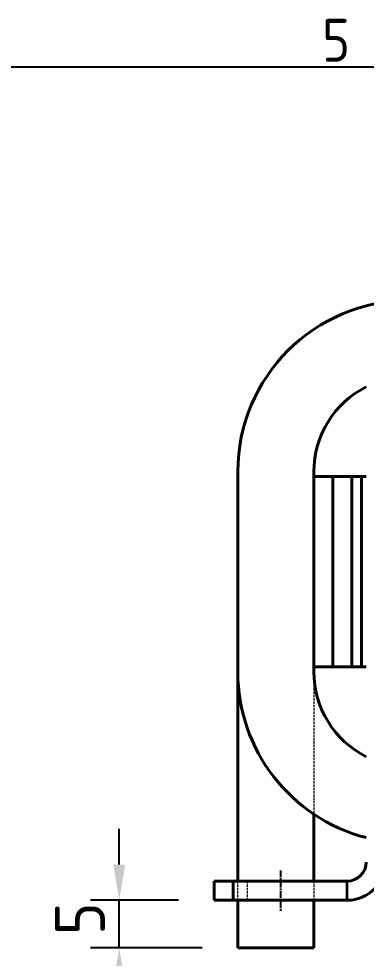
# Model space of a CAD drawing. Header units: millimetres. Extents: x 0 to 630, y 0 to 446.
# Drawn here: x 124.3 to 160.8, y 336.9 to 435.6 of the extents above; entities that cross this region are included whole.
import ezdxf

# ---------------------------------------------------------------- set-up
doc = ezdxf.new("R2010")
doc.units = ezdxf.units.MM
doc.header["$LTSCALE"] = 1.5
doc.linetypes.add('CHAIN', pattern=[0.7087, 0.4724, -0.0591, 0.1181, -0.0591])
doc.linetypes.add('DASHED', pattern=[0.2067, 0.1654, -0.0413])
doc.layers.get('0').update_dxf_attribs({"color": 3, "lineweight": 25, "true_color": 0x00ff00})
for name, color, linetype, lineweight, true_color in [('가려진 것(ISO)', 2, 'DASHED', 18, 0xffff00), ('가시적인 것(ISO)', 3, 'Continuous', 40, 0x00ff00), ('가시적인 좁은 것(ISO)', 3, 'Continuous', 35, 0x00ff00), ('중심선(ISO)', 1, 'Continuous', 25, 0xff0000), ('치수(ISO)', 2, 'Continuous', 25, 0xffff00)]:
    doc.layers.add(name, color=color, linetype=linetype, lineweight=lineweight, true_color=true_color)
doc.layers.add('경계(ISO)', color=7, linetype='Continuous', lineweight=25)
doc.styles.add('문자 텍스트_PSTEK_POSCO', font='isocp.shx')
doc.styles.add('치수 텍스트_PSTEK_POSCO', font='isocp.shx')
doc.dimstyles.new('치수_PSTEK_POSCO', dxfattribs={"dimscale": 1.5, "dimtxt": 3.5, "dimasz": 2.5, "dimexe": 2, "dimexo": 2.5, "dimgap": 1, "dimtad": 1, "dimrnd": 1e-08, "dimdsep": 46, "dimtxsty": '치수 텍스트_PSTEK_POSCO', "dimcen": 0.09, "dimdle": 10, "dimclrd": 7, "dimclre": 7, "dimclrt": 2, "dimadec": 1, "dimazin": 2, "dimtfac": 1, "dimtmove": 0, "dimatfit": 3, "dimfxl": 1, "dimtolj": 1, "dimlwd": -1, "dimlwe": -1, "dimarcsym": 0})

# ---------------------------------------------------------------- blocks, each defined once
blk = doc.blocks.new('경계 Default Border')
at = {"layer": '경계(ISO)', "flags": 128}
blk.add_lwpolyline([(10, 10), (10, 287), (410, 287), (410, 10), (10, 10)], dxfattribs=at)
at = {"layer": '경계(ISO)', "color": 2, "true_color": 0xffff00, "insert": (104.145, 287.371), "char_height": 3, "attachment_point": 7, "style": '문자 텍스트_PSTEK_POSCO'}
blk.add_mtext('5', dxfattribs=at)
blk = doc.blocks.new('*D36')
at = {"layer": 'Defpoints', "color": 0, "transparency": 16777216}
for p in [(134.88, 342.97), (144.849, 342.97), (147.349, 337.97)]:
    blk.add_point(p, dxfattribs=at)
at = {"layer": '치수(ISO)', "color": 7, "transparency": 16777216}
for p, q in [((134.88, 346.72), (134.88, 350.47)), ((141.099, 342.97), (131.88, 342.97)), ((134.88, 337.97), (134.88, 342.97)), ((143.599, 337.97), (131.88, 337.97)), ((134.88, 334.22), (134.88, 330.47))]:
    blk.add_line(p, q, dxfattribs=at)
for points in [[(134.255, 346.72), (135.505, 346.72), (134.88, 342.97)], [(134.255, 334.22), (135.505, 334.22), (134.88, 337.97)]]:
    blk.add_solid(points, dxfattribs=at)
at = {"layer": '치수(ISO)', "color": 2, "transparency": 16777216, "insert": (130.755, 339.311), "char_height": 5.25, "attachment_point": 4, "rotation": 90, "style": '치수 텍스트_PSTEK_POSCO'}
blk.add_mtext('\\A1;5', dxfattribs=at)
blk = doc.blocks.new('*D37')
at = {"layer": 'Defpoints', "color": 0, "transparency": 16777216}
for p in [(147.349, 337.97), (155.349, 337.97), (147.349, 322.97)]:
    blk.add_point(p, dxfattribs=at)
at = {"layer": '치수(ISO)', "color": 7, "transparency": 16777216}
for p, q in [((147.349, 334.22), (147.349, 319.97)), ((155.349, 334.22), (155.349, 319.97)), ((143.599, 322.97), (139.849, 322.97)), ((155.349, 322.97), (147.349, 322.97)), ((159.099, 322.97), (162.849, 322.97))]:
    blk.add_line(p, q, dxfattribs=at)
for points in [[(143.599, 323.595), (143.599, 322.345), (147.349, 322.97)], [(159.099, 323.595), (159.099, 322.345), (155.349, 322.97)]]:
    blk.add_solid(points, dxfattribs=at)
at = {"layer": '치수(ISO)', "color": 2, "transparency": 16777216, "insert": (150.299, 327.095), "char_height": 5.25, "attachment_point": 4, "style": '치수 텍스트_PSTEK_POSCO'}
blk.add_mtext('\\A1;8', dxfattribs=at)
blk = doc.blocks.new('*D38')
at = {"layer": 'Defpoints', "color": 0, "transparency": 16777216}
for p in [(155.349, 337.97), (206.349, 337.97), (206.349, 322.97)]:
    blk.add_point(p, dxfattribs=at)
at = {"layer": '치수(ISO)', "color": 7, "transparency": 16777216}
for p, q in [((155.349, 334.22), (155.349, 319.97)), ((206.349, 334.22), (206.349, 319.97)), ((159.099, 322.97), (202.599, 322.97))]:
    blk.add_line(p, q, dxfattribs=at)
for points in [[(159.099, 323.595), (159.099, 322.345), (155.349, 322.97)], [(202.599, 323.595), (202.599, 322.345), (206.349, 322.97)]]:
    blk.add_solid(points, dxfattribs=at)
at = {"layer": '치수(ISO)', "color": 2, "transparency": 16777216, "insert": (178.487, 327.095), "char_height": 5.25, "attachment_point": 4, "style": '치수 텍스트_PSTEK_POSCO'}
blk.add_mtext('\\A1;51', dxfattribs=at)

msp = doc.modelspace()

# ---------------------------------------------------------------- linework, layer by layer
at = {"layer": '가려진 것(ISO)', "color": 1, "true_color": 0xff0000}
for p, q in [((155.349, 366.97), (155.349, 352.003)), ((147.349, 342.97), (147.349, 344.97))]:
    msp.add_line(p, q, dxfattribs=at)
at = {"layer": '가려진 것(ISO)', "color": 5, "true_color": 0x0000ff}
for p, q in [((148.349, 344.97), (148.349, 342.97)), ((155.349, 344.97), (155.349, 342.97))]:
    msp.add_line(p, q, dxfattribs=at)
at = {"layer": '가시적인 것(ISO)', "color": 1, "true_color": 0xff0000}
for p, q in [((147.349, 366.97), (147.349, 387.97)), ((155.349, 387.97), (155.349, 387.47)), ((155.349, 367.47), (155.349, 366.97)), ((147.349, 344.97), (147.349, 366.97)), ((155.349, 352.003), (155.349, 344.97)), ((147.349, 337.97), (147.349, 342.97)), ((155.349, 342.97), (155.349, 337.97)), ((155.349, 337.97), (147.349, 337.97))]:
    msp.add_line(p, q, dxfattribs=at)
at = {"layer": '가시적인 것(ISO)'}
for p, q in [((155.349, 367.47), (155.349, 387.47)), ((157.349, 387.47), (155.349, 387.47)), ((157.349, 367.47), (157.349, 387.47)), ((159.349, 387.47), (157.349, 387.47)), ((157.349, 387.47), (157.349, 367.47)), ((159.349, 387.47), (159.349, 367.47)), ((159.349, 367.47), (159.349, 387.47)), ((160.349, 387.47), (159.349, 387.47)), ((160.349, 387.47), (160.349, 367.47)), ((160.349, 367.47), (160.349, 387.47)), ((160.849, 387.47), (160.349, 387.47)), ((155.349, 367.47), (157.349, 367.47)), ((157.349, 367.47), (159.349, 367.47)), ((159.349, 367.47), (160.349, 367.47)), ((160.349, 367.47), (160.849, 367.47))]:
    msp.add_line(p, q, dxfattribs=at)
at = {"layer": '가시적인 것(ISO)', "color": 5, "true_color": 0x0000ff}
for p, q in [((146.849, 344.97), (144.849, 344.97)), ((144.849, 344.97), (144.849, 342.97)), ((146.849, 342.97), (146.849, 344.97)), ((146.849, 344.97), (158.849, 344.97)), ((144.849, 342.97), (146.849, 342.97)), ((146.849, 342.97), (158.849, 342.97))]:
    msp.add_line(p, q, dxfattribs=at)
at = {"layer": '가시적인 것(ISO)', "color": 1, "true_color": 0xff0000}
for centre, radius, start, end in [((165.349, 387.97), 18, 90, 180), ((165.349, 387.97), 10, 116.74368, 180), ((165.349, 366.97), 18, 180, 255.52249), ((165.349, 366.97), 10, 180, 243.25632)]:
    msp.add_arc(centre, radius, start, end, dxfattribs=at)
at = {"layer": '가시적인 것(ISO)', "color": 5, "true_color": 0x0000ff}
for radius in [4, 2]:
    msp.add_arc((158.849, 346.97), radius, 270, 0, dxfattribs=at)
at = {"layer": '가시적인 좁은 것(ISO)', "color": 5, "true_color": 0x0000ff}
msp.add_line((158.849, 342.97), (158.849, 344.97), dxfattribs=at)
at = {"layer": '중심선(ISO)', "linetype": 'CHAIN'}
msp.add_line((151.849, 346.095), (151.849, 341.845), dxfattribs=at)

# ---------------------------------------------------------------- block references
at = {"xscale": 1.5, "yscale": 1.5, "zscale": 1.5}
msp.add_blockref('경계 Default Border', (0, 0), dxfattribs=at)

# ---------------------------------------------------------------- dimensions: what is measured, and where the dimension line sits
at = {"layer": '치수(ISO)', "color": 7}
for base, p1, p2, angle, override, picture, middle in [((134.88, 342.97), (147.349, 337.97), (144.849, 342.97), 90, {"dimdec": 2, "dimtp": 0, "dimtm": 0, "dimtdec": 2, "dimtofl": 1, "dimatfit": 1}, '*D36', (134.88, 340.47)), ((147.349, 322.97), (155.349, 337.97), (147.349, 337.97), 180, {"dimdec": 2, "dimtp": 0, "dimtm": 0, "dimtdec": 2, "dimtofl": 1, "dimatfit": 1}, '*D37', (151.349, 322.97)), ((206.349, 322.97), (155.349, 337.97), (206.349, 337.97), 180, {"dimdec": 2, "dimtp": 0, "dimtm": 0, "dimtdec": 2, "dimtofl": 0, "dimatfit": 1}, '*D38', (180.849, 322.97))]:
    dim = msp.add_linear_dim(base=base, p1=p1, p2=p2, angle=angle, dimstyle='치수_PSTEK_POSCO', override=override, dxfattribs=at)
    dim.commit()
    dim.dimension.update_dxf_attribs({"geometry": picture, "text_midpoint": middle, "dimtype": 160})

doc.saveas('drawing.dxf')
